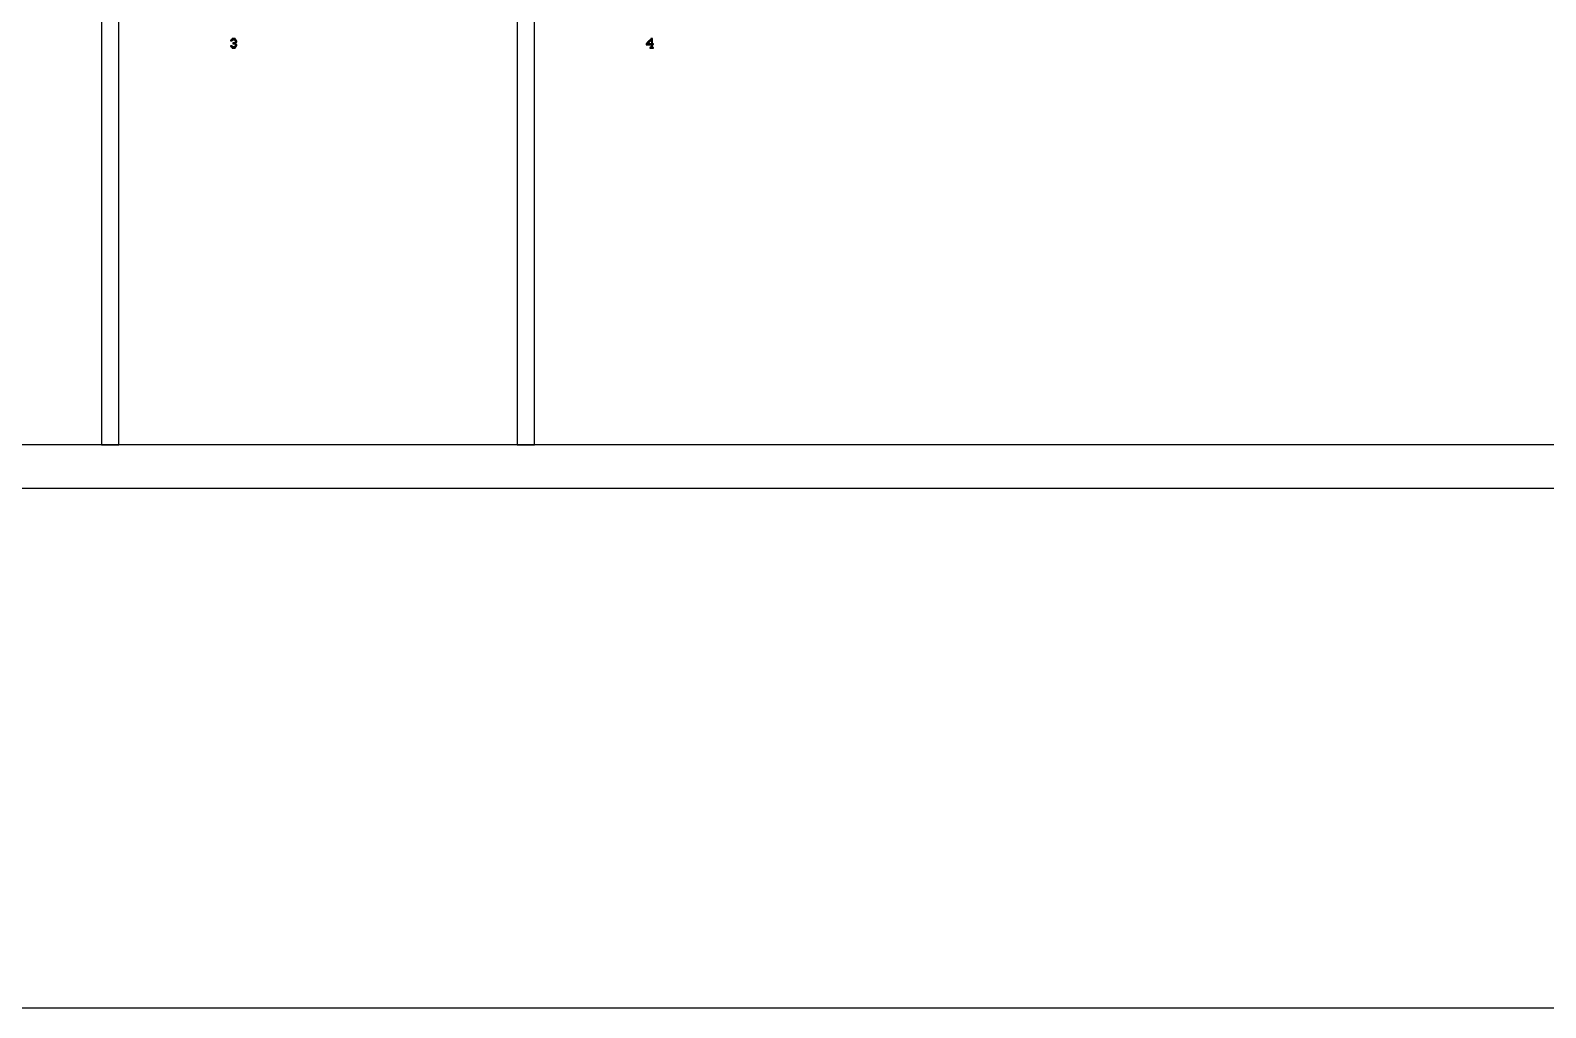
# Model space of a CAD drawing. Extents: x -3500 to 3500, y -1450 to 1450.
# Drawn here: x 0 to 1750, y -1450 to -321 of the extents above; entities that cross this region are included whole.
import ezdxf

# ---------------------------------------------------------------- set-up
doc = ezdxf.new("R2010")
doc.units = 0

msp = doc.modelspace()

# ---------------------------------------------------------------- linework, layer by layer
at = {"layer": 'HBMetalGapLayer'}
msp.add_lwpolyline([(-3500, -1450), (3500, -1450), (3500, 1450), (-3500, 1450)], close=True, dxfattribs=at)
at = {"layer": 'HBMetalPosLayer'}
for points in [[(102.193, 1.5), (82.193, 1.5), (82.193, -800), (102.193, -800)], [(582.193, 1.5), (562.193, 1.5), (562.193, -800), (582.193, -800)], [(-2700, -850), (2700, -850), (2700, -800), (-2700, -800)]]:
    msp.add_lwpolyline(points, close=True, dxfattribs=at)
at = {"layer": 'NegLayer'}
for points in [[(231.893, -332), (231.893, -332.6), (232.493, -332.6), (232.493, -332)], [(232.493, -331.4), (232.493, -332), (233.093, -332), (233.093, -331.4)], [(232.493, -332), (232.493, -332.6), (233.093, -332.6), (233.093, -332)], [(233.093, -330.8), (233.093, -331.4), (233.693, -331.4), (233.693, -330.8)], [(233.093, -331.4), (233.093, -332), (233.693, -332), (233.693, -331.4)], [(233.093, -332), (233.093, -332.6), (233.693, -332.6), (233.693, -332)], [(233.693, -330.8), (233.693, -331.4), (234.293, -331.4), (234.293, -330.8)], [(233.693, -331.4), (233.693, -332), (234.293, -332), (234.293, -331.4)], [(234.293, -330.8), (234.293, -331.4), (234.893, -331.4), (234.893, -330.8)], [(234.293, -331.4), (234.293, -332), (234.893, -332), (234.893, -331.4)], [(234.893, -330.8), (234.893, -331.4), (235.493, -331.4), (235.493, -330.8)], [(234.893, -331.4), (234.893, -332), (235.493, -332), (235.493, -331.4)], [(235.493, -330.8), (235.493, -331.4), (236.093, -331.4), (236.093, -330.8)], [(235.493, -331.4), (235.493, -332), (236.093, -332), (236.093, -331.4)], [(236.093, -330.8), (236.093, -331.4), (236.693, -331.4), (236.693, -330.8)], [(236.093, -331.4), (236.093, -332), (236.693, -332), (236.693, -331.4)], [(236.093, -332), (236.093, -332.6), (236.693, -332.6), (236.693, -332)], [(236.693, -331.4), (236.693, -332), (237.293, -332), (237.293, -331.4)], [(236.693, -332), (236.693, -332.6), (237.293, -332.6), (237.293, -332)], [(237.293, -332), (237.293, -332.6), (237.893, -332.6), (237.893, -332)], [(715.493, -332), (715.493, -332.6), (716.093, -332.6), (716.093, -332)], [(716.093, -331.4), (716.093, -332), (716.693, -332), (716.693, -331.4)], [(716.093, -332), (716.093, -332.6), (716.693, -332.6), (716.693, -332)], [(716.693, -330.8), (716.693, -331.4), (717.293, -331.4), (717.293, -330.8)], [(716.693, -331.4), (716.693, -332), (717.293, -332), (717.293, -331.4)], [(716.693, -332), (716.693, -332.6), (717.293, -332.6), (717.293, -332)], [(717.293, -330.8), (717.293, -331.4), (717.893, -331.4), (717.893, -330.8)], [(717.293, -331.4), (717.293, -332), (717.893, -332), (717.893, -331.4)], [(717.293, -332), (717.293, -332.6), (717.893, -332.6), (717.893, -332)], [(717.893, -330.8), (717.893, -331.4), (718.493, -331.4), (718.493, -330.8)], [(717.893, -331.4), (717.893, -332), (718.493, -332), (718.493, -331.4)], [(717.893, -332), (717.893, -332.6), (718.493, -332.6), (718.493, -332)], [(231.293, -332.6), (231.293, -333.2), (231.893, -333.2), (231.893, -332.6)], [(231.293, -339.2), (231.293, -339.8), (231.893, -339.8), (231.893, -339.2)], [(231.893, -332.6), (231.893, -333.2), (232.493, -333.2), (232.493, -332.6)], [(231.893, -339.2), (231.893, -339.8), (232.493, -339.8), (232.493, -339.2)], [(231.893, -339.8), (231.893, -340.4), (232.493, -340.4), (232.493, -339.8)], [(232.493, -332.6), (232.493, -333.2), (233.093, -333.2), (233.093, -332.6)], [(232.493, -339.2), (232.493, -339.8), (233.093, -339.8), (233.093, -339.2)], [(232.493, -339.8), (232.493, -340.4), (233.093, -340.4), (233.093, -339.8)], [(232.493, -340.4), (232.493, -341), (233.093, -341), (233.093, -340.4)], [(233.093, -339.8), (233.093, -340.4), (233.693, -340.4), (233.693, -339.8)], [(233.093, -340.4), (233.093, -341), (233.693, -341), (233.693, -340.4)], [(233.093, -341), (233.093, -341.6), (233.693, -341.6), (233.693, -341)], [(233.693, -335.6), (233.693, -336.2), (234.293, -336.2), (234.293, -335.6)], [(233.693, -336.2), (233.693, -336.8), (234.293, -336.8), (234.293, -336.2)], [(233.693, -340.4), (233.693, -341), (234.293, -341), (234.293, -340.4)], [(233.693, -341), (233.693, -341.6), (234.293, -341.6), (234.293, -341)], [(234.293, -335.6), (234.293, -336.2), (234.893, -336.2), (234.893, -335.6)], [(234.293, -336.2), (234.293, -336.8), (234.893, -336.8), (234.893, -336.2)], [(234.293, -340.4), (234.293, -341), (234.893, -341), (234.893, -340.4)], [(234.293, -341), (234.293, -341.6), (234.893, -341.6), (234.893, -341)], [(234.893, -335.6), (234.893, -336.2), (235.493, -336.2), (235.493, -335.6)], [(234.893, -336.2), (234.893, -336.8), (235.493, -336.8), (235.493, -336.2)], [(234.893, -340.4), (234.893, -341), (235.493, -341), (235.493, -340.4)], [(234.893, -341), (234.893, -341.6), (235.493, -341.6), (235.493, -341)], [(235.493, -335.6), (235.493, -336.2), (236.093, -336.2), (236.093, -335.6)], [(235.493, -336.2), (235.493, -336.8), (236.093, -336.8), (236.093, -336.2)], [(235.493, -340.4), (235.493, -341), (236.093, -341), (236.093, -340.4)], [(235.493, -341), (235.493, -341.6), (236.093, -341.6), (236.093, -341)], [(236.093, -332.6), (236.093, -333.2), (236.693, -333.2), (236.693, -332.6)], [(236.093, -335), (236.093, -335.6), (236.693, -335.6), (236.693, -335)], [(236.093, -335.6), (236.093, -336.2), (236.693, -336.2), (236.693, -335.6)], [(236.093, -336.2), (236.093, -336.8), (236.693, -336.8), (236.693, -336.2)], [(236.093, -336.8), (236.093, -337.4), (236.693, -337.4), (236.693, -336.8)], [(236.093, -339.2), (236.093, -339.8), (236.693, -339.8), (236.693, -339.2)], [(236.093, -339.8), (236.093, -340.4), (236.693, -340.4), (236.693, -339.8)], [(236.093, -340.4), (236.093, -341), (236.693, -341), (236.693, -340.4)], [(236.093, -341), (236.093, -341.6), (236.693, -341.6), (236.693, -341)], [(236.693, -332.6), (236.693, -333.2), (237.293, -333.2), (237.293, -332.6)], [(236.693, -333.2), (236.693, -333.8), (237.293, -333.8), (237.293, -333.2)], [(236.693, -333.8), (236.693, -334.4), (237.293, -334.4), (237.293, -333.8)], [(236.693, -334.4), (236.693, -335), (237.293, -335), (237.293, -334.4)], [(236.693, -335), (236.693, -335.6), (237.293, -335.6), (237.293, -335)], [(236.693, -335.6), (236.693, -336.2), (237.293, -336.2), (237.293, -335.6)], [(236.693, -336.2), (236.693, -336.8), (237.293, -336.8), (237.293, -336.2)], [(236.693, -336.8), (236.693, -337.4), (237.293, -337.4), (237.293, -336.8)], [(236.693, -337.4), (236.693, -338), (237.293, -338), (237.293, -337.4)], [(236.693, -338), (236.693, -338.6), (237.293, -338.6), (237.293, -338)], [(236.693, -338.6), (236.693, -339.2), (237.293, -339.2), (237.293, -338.6)], [(236.693, -339.2), (236.693, -339.8), (237.293, -339.8), (237.293, -339.2)], [(236.693, -339.8), (236.693, -340.4), (237.293, -340.4), (237.293, -339.8)], [(236.693, -340.4), (236.693, -341), (237.293, -341), (237.293, -340.4)], [(237.293, -332.6), (237.293, -333.2), (237.893, -333.2), (237.893, -332.6)], [(237.293, -333.2), (237.293, -333.8), (237.893, -333.8), (237.893, -333.2)], [(237.293, -333.8), (237.293, -334.4), (237.893, -334.4), (237.893, -333.8)], [(237.293, -334.4), (237.293, -335), (237.893, -335), (237.893, -334.4)], [(237.293, -335), (237.293, -335.6), (237.893, -335.6), (237.893, -335)], [(237.293, -336.8), (237.293, -337.4), (237.893, -337.4), (237.893, -336.8)], [(237.293, -337.4), (237.293, -338), (237.893, -338), (237.893, -337.4)], [(237.293, -338), (237.293, -338.6), (237.893, -338.6), (237.893, -338)], [(237.293, -338.6), (237.293, -339.2), (237.893, -339.2), (237.893, -338.6)], [(237.293, -339.2), (237.293, -339.8), (237.893, -339.8), (237.893, -339.2)], [(237.293, -339.8), (237.293, -340.4), (237.893, -340.4), (237.893, -339.8)], [(237.893, -333.2), (237.893, -333.8), (238.493, -333.8), (238.493, -333.2)], [(237.893, -333.8), (237.893, -334.4), (238.493, -334.4), (238.493, -333.8)], [(237.893, -334.4), (237.893, -335), (238.493, -335), (238.493, -334.4)], [(237.893, -337.4), (237.893, -338), (238.493, -338), (238.493, -337.4)], [(237.893, -338), (237.893, -338.6), (238.493, -338.6), (238.493, -338)], [(237.893, -338.6), (237.893, -339.2), (238.493, -339.2), (238.493, -338.6)], [(711.293, -336.2), (711.293, -336.8), (711.893, -336.8), (711.893, -336.2)], [(711.293, -336.8), (711.293, -337.4), (711.893, -337.4), (711.893, -336.8)], [(711.293, -337.4), (711.293, -338), (711.893, -338), (711.893, -337.4)], [(711.893, -335.6), (711.893, -336.2), (712.493, -336.2), (712.493, -335.6)], [(711.893, -336.2), (711.893, -336.8), (712.493, -336.8), (712.493, -336.2)], [(711.893, -336.8), (711.893, -337.4), (712.493, -337.4), (712.493, -336.8)], [(711.893, -337.4), (711.893, -338), (712.493, -338), (712.493, -337.4)], [(712.493, -335), (712.493, -335.6), (713.093, -335.6), (713.093, -335)], [(712.493, -335.6), (712.493, -336.2), (713.093, -336.2), (713.093, -335.6)], [(712.493, -336.2), (712.493, -336.8), (713.093, -336.8), (713.093, -336.2)], [(712.493, -336.8), (712.493, -337.4), (713.093, -337.4), (713.093, -336.8)], [(712.493, -337.4), (712.493, -338), (713.093, -338), (713.093, -337.4)], [(713.093, -334.4), (713.093, -335), (713.693, -335), (713.693, -334.4)], [(713.093, -335), (713.093, -335.6), (713.693, -335.6), (713.693, -335)], [(713.093, -335.6), (713.093, -336.2), (713.693, -336.2), (713.693, -335.6)], [(713.093, -336.8), (713.093, -337.4), (713.693, -337.4), (713.693, -336.8)], [(713.093, -337.4), (713.093, -338), (713.693, -338), (713.693, -337.4)], [(713.693, -333.8), (713.693, -334.4), (714.293, -334.4), (714.293, -333.8)], [(713.693, -334.4), (713.693, -335), (714.293, -335), (714.293, -334.4)], [(713.693, -335), (713.693, -335.6), (714.293, -335.6), (714.293, -335)], [(713.693, -336.8), (713.693, -337.4), (714.293, -337.4), (714.293, -336.8)], [(713.693, -337.4), (713.693, -338), (714.293, -338), (714.293, -337.4)], [(714.293, -333.2), (714.293, -333.8), (714.893, -333.8), (714.893, -333.2)], [(714.293, -333.8), (714.293, -334.4), (714.893, -334.4), (714.893, -333.8)], [(714.293, -334.4), (714.293, -335), (714.893, -335), (714.893, -334.4)], [(714.293, -336.8), (714.293, -337.4), (714.893, -337.4), (714.893, -336.8)], [(714.293, -337.4), (714.293, -338), (714.893, -338), (714.893, -337.4)], [(714.893, -332.6), (714.893, -333.2), (715.493, -333.2), (715.493, -332.6)], [(714.893, -333.2), (714.893, -333.8), (715.493, -333.8), (715.493, -333.2)], [(714.893, -333.8), (714.893, -334.4), (715.493, -334.4), (715.493, -333.8)], [(714.893, -336.8), (714.893, -337.4), (715.493, -337.4), (715.493, -336.8)], [(714.893, -337.4), (714.893, -338), (715.493, -338), (715.493, -337.4)], [(715.493, -332.6), (715.493, -333.2), (716.093, -333.2), (716.093, -332.6)], [(715.493, -333.2), (715.493, -333.8), (716.093, -333.8), (716.093, -333.2)], [(715.493, -336.8), (715.493, -337.4), (716.093, -337.4), (716.093, -336.8)], [(715.493, -337.4), (715.493, -338), (716.093, -338), (716.093, -337.4)], [(715.493, -341), (715.493, -341.6), (716.093, -341.6), (716.093, -341)], [(716.093, -332.6), (716.093, -333.2), (716.693, -333.2), (716.693, -332.6)], [(716.093, -336.8), (716.093, -337.4), (716.693, -337.4), (716.693, -336.8)], [(716.093, -337.4), (716.093, -338), (716.693, -338), (716.693, -337.4)], [(716.093, -340.4), (716.093, -341), (716.693, -341), (716.693, -340.4)], [(716.093, -341), (716.093, -341.6), (716.693, -341.6), (716.693, -341)], [(716.693, -336.8), (716.693, -337.4), (717.293, -337.4), (717.293, -336.8)], [(716.693, -337.4), (716.693, -338), (717.293, -338), (717.293, -337.4)], [(716.693, -340.4), (716.693, -341), (717.293, -341), (717.293, -340.4)], [(716.693, -341), (716.693, -341.6), (717.293, -341.6), (717.293, -341)], [(717.293, -332.6), (717.293, -333.2), (717.893, -333.2), (717.893, -332.6)], [(717.293, -333.2), (717.293, -333.8), (717.893, -333.8), (717.893, -333.2)], [(717.293, -333.8), (717.293, -334.4), (717.893, -334.4), (717.893, -333.8)], [(717.293, -334.4), (717.293, -335), (717.893, -335), (717.893, -334.4)], [(717.293, -335), (717.293, -335.6), (717.893, -335.6), (717.893, -335)], [(717.293, -335.6), (717.293, -336.2), (717.893, -336.2), (717.893, -335.6)], [(717.293, -336.2), (717.293, -336.8), (717.893, -336.8), (717.893, -336.2)], [(717.293, -336.8), (717.293, -337.4), (717.893, -337.4), (717.893, -336.8)], [(717.293, -337.4), (717.293, -338), (717.893, -338), (717.893, -337.4)], [(717.293, -338), (717.293, -338.6), (717.893, -338.6), (717.893, -338)], [(717.293, -338.6), (717.293, -339.2), (717.893, -339.2), (717.893, -338.6)], [(717.293, -339.2), (717.293, -339.8), (717.893, -339.8), (717.893, -339.2)], [(717.293, -339.8), (717.293, -340.4), (717.893, -340.4), (717.893, -339.8)], [(717.293, -340.4), (717.293, -341), (717.893, -341), (717.893, -340.4)], [(717.293, -341), (717.293, -341.6), (717.893, -341.6), (717.893, -341)], [(717.893, -332.6), (717.893, -333.2), (718.493, -333.2), (718.493, -332.6)], [(717.893, -333.2), (717.893, -333.8), (718.493, -333.8), (718.493, -333.2)], [(717.893, -333.8), (717.893, -334.4), (718.493, -334.4), (718.493, -333.8)], [(717.893, -334.4), (717.893, -335), (718.493, -335), (718.493, -334.4)], [(717.893, -335), (717.893, -335.6), (718.493, -335.6), (718.493, -335)], [(717.893, -335.6), (717.893, -336.2), (718.493, -336.2), (718.493, -335.6)], [(717.893, -336.2), (717.893, -336.8), (718.493, -336.8), (718.493, -336.2)], [(717.893, -336.8), (717.893, -337.4), (718.493, -337.4), (718.493, -336.8)], [(717.893, -337.4), (717.893, -338), (718.493, -338), (718.493, -337.4)], [(717.893, -338), (717.893, -338.6), (718.493, -338.6), (718.493, -338)], [(717.893, -338.6), (717.893, -339.2), (718.493, -339.2), (718.493, -338.6)], [(717.893, -339.2), (717.893, -339.8), (718.493, -339.8), (718.493, -339.2)], [(717.893, -339.8), (717.893, -340.4), (718.493, -340.4), (718.493, -339.8)], [(717.893, -340.4), (717.893, -341), (718.493, -341), (718.493, -340.4)], [(717.893, -341), (717.893, -341.6), (718.493, -341.6), (718.493, -341)], [(718.493, -336.8), (718.493, -337.4), (719.093, -337.4), (719.093, -336.8)], [(718.493, -337.4), (718.493, -338), (719.093, -338), (719.093, -337.4)], [(718.493, -340.4), (718.493, -341), (719.093, -341), (719.093, -340.4)], [(718.493, -341), (718.493, -341.6), (719.093, -341.6), (719.093, -341)], [(719.093, -336.8), (719.093, -337.4), (719.693, -337.4), (719.693, -336.8)], [(719.093, -341), (719.093, -341.6), (719.693, -341.6), (719.693, -341)]]:
    msp.add_lwpolyline(points, close=True, dxfattribs=at)

doc.saveas('drawing.dxf')
